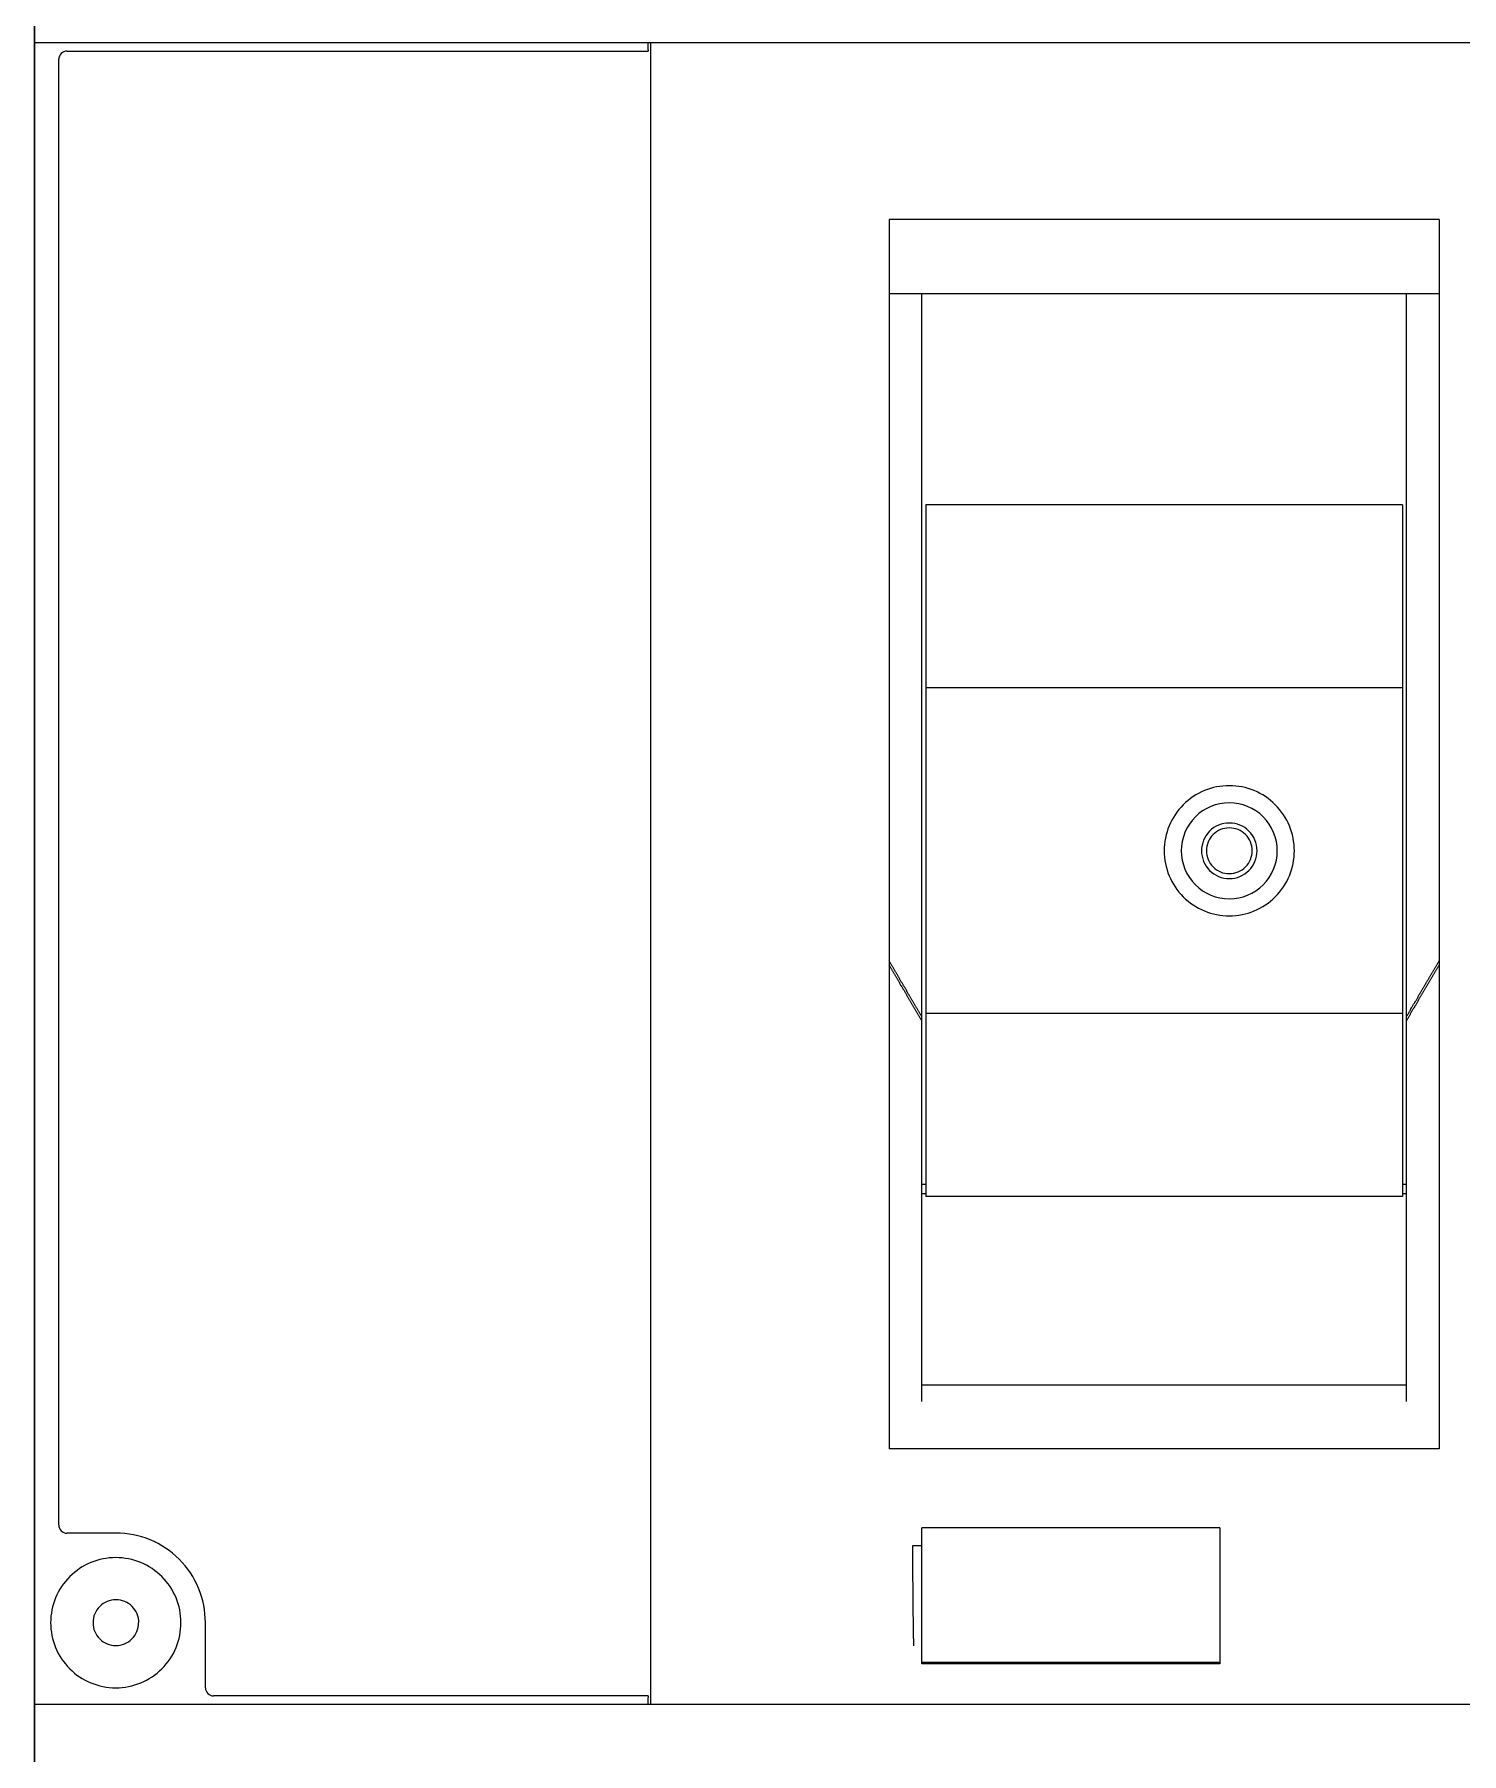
# Model space of a CAD drawing. Header units: millimetres. Extents: x 1004 to 59588, y 686 to 38112.
# Drawn here: x 44144.7 to 44232.3, y 37636.2 to 37741.8 of the extents above; entities that cross this region are included whole.
import ezdxf

# ---------------------------------------------------------------- set-up
doc = ezdxf.new("R2010")
doc.units = ezdxf.units.MM
doc.layers.add('Pilares', color=5, linetype='Continuous')

msp = doc.modelspace()

# ---------------------------------------------------------------- linework, layer by layer
at = {"layer": 'Pilares', "color": 0, "lineweight": 9}
for p, q in [((44144.67, 37787.53), (44144.67, 37541.22)), ((44144.67, 37541.22), (44144.67, 37787.53)), ((44283.38, 37741.28), (44144.67, 37741.28)), ((44182.32, 37741.28), (44182.32, 37741.26)), ((44182.32, 37741.26), (44182.32, 37741.26)), ((44182.32, 37741.26), (44182.32, 37741.24)), ((44182.32, 37741.24), (44182.32, 37741.24)), ((44182.32, 37741.24), (44182.32, 37741.22)), ((44182.32, 37741.22), (44182.33, 37741.22)), ((44182.33, 37741.22), (44182.33, 37741.2)), ((44182.33, 37741.2), (44182.33, 37741.2)), ((44182.33, 37741.2), (44182.33, 37741.18)), ((44182.33, 37741.18), (44182.33, 37741.18)), ((44182.33, 37741.18), (44182.33, 37741.15)), ((44182.33, 37741.15), (44182.33, 37741.15)), ((44182.33, 37741.15), (44182.33, 37741.14)), ((44182.33, 37741.14), (44182.33, 37741.14)), ((44182.33, 37741.14), (44182.33, 37741.13)), ((44182.33, 37741.13), (44182.33, 37741.13)), ((44182.33, 37741.13), (44182.33, 37741.11)), ((44182.52, 37639.27), (44182.52, 37741.28)), ((44146.17, 37650.28), (44146.17, 37740.28)), ((44146.67, 37740.78), (44182.35, 37740.78)), ((44182.33, 37741.11), (44182.33, 37741.08)), ((44182.33, 37741.08), (44182.33, 37741.08)), ((44182.33, 37741.08), (44182.33, 37741.05)), ((44182.33, 37741.05), (44182.33, 37741.05)), ((44182.33, 37741.05), (44182.33, 37741.04)), ((44182.33, 37741.04), (44182.34, 37741.04)), ((44182.34, 37741.04), (44182.34, 37741.01)), ((44182.34, 37741.01), (44182.34, 37741.01)), ((44182.34, 37741.01), (44182.34, 37741)), ((44182.34, 37741), (44182.34, 37741)), ((44182.34, 37741), (44182.34, 37740.99)), ((44182.34, 37740.99), (44182.34, 37740.98)), ((44182.34, 37740.98), (44182.34, 37740.94)), ((44182.34, 37740.94), (44182.34, 37740.94)), ((44182.34, 37740.94), (44182.34, 37740.91)), ((44182.34, 37740.91), (44182.34, 37740.91)), ((44182.34, 37740.91), (44182.34, 37740.87)), ((44182.34, 37740.87), (44182.35, 37740.86)), ((44182.35, 37740.86), (44182.35, 37740.84)), ((44182.35, 37740.84), (44182.35, 37740.84)), ((44182.35, 37740.84), (44182.35, 37740.84)), ((44182.35, 37740.84), (44182.35, 37740.83)), ((44182.35, 37740.83), (44182.35, 37740.8)), ((44182.35, 37740.8), (44182.35, 37740.8)), ((44182.35, 37740.8), (44182.35, 37740.78)), ((44182.35, 37740.78), (44182.35, 37740.78)), ((44182.35, 37740.78), (44182.35, 37740.78)), ((44230.9, 37730.43), (44197.15, 37730.43)), ((44197.15, 37730.43), (44197.15, 37654.96)), ((44230.9, 37730.43), (44230.9, 37654.96)), ((44197.15, 37725.9), (44230.9, 37725.9)), ((44199.15, 37657.86), (44199.15, 37725.9)), ((44228.9, 37657.86), (44228.9, 37725.9)), ((44228.65, 37712.91), (44199.39, 37712.91)), ((44199.39, 37712.91), (44199.39, 37670.44)), ((44228.65, 37712.91), (44228.65, 37670.44)), ((44228.65, 37701.68), (44199.39, 37701.68)), ((44197.17, 37684.88), (44197.15, 37684.91)), ((44197.17, 37684.62), (44197.15, 37684.66)), ((44197.19, 37684.84), (44197.17, 37684.88)), ((44197.19, 37684.59), (44197.17, 37684.62)), ((44197.21, 37684.81), (44197.19, 37684.84)), ((44197.21, 37684.55), (44197.19, 37684.59)), ((44197.23, 37684.77), (44197.21, 37684.81)), ((44197.23, 37684.52), (44197.21, 37684.55)), ((44197.25, 37684.74), (44197.23, 37684.77)), ((44197.25, 37684.48), (44197.23, 37684.52)), ((44197.27, 37684.7), (44197.25, 37684.74)), ((44197.27, 37684.45), (44197.25, 37684.48)), ((44197.29, 37684.67), (44197.27, 37684.7)), ((44197.29, 37684.41), (44197.27, 37684.45)), ((44197.31, 37684.63), (44197.29, 37684.67)), ((44197.31, 37684.38), (44197.29, 37684.41)), ((44197.33, 37684.6), (44197.31, 37684.63)), ((44197.33, 37684.35), (44197.31, 37684.38)), ((44197.35, 37684.57), (44197.33, 37684.6)), ((44197.35, 37684.31), (44197.33, 37684.35)), ((44197.37, 37684.53), (44197.35, 37684.57)), ((44197.37, 37684.28), (44197.35, 37684.31)), ((44197.39, 37684.5), (44197.37, 37684.53)), ((44197.39, 37684.24), (44197.37, 37684.28)), ((44197.41, 37684.46), (44197.39, 37684.5)), ((44197.41, 37684.21), (44197.39, 37684.24)), ((44197.43, 37684.43), (44197.41, 37684.46)), ((44197.43, 37684.17), (44197.41, 37684.21)), ((44197.45, 37684.39), (44197.43, 37684.43)), ((44197.45, 37684.14), (44197.43, 37684.17)), ((44197.47, 37684.36), (44197.45, 37684.39)), ((44197.47, 37684.1), (44197.45, 37684.14)), ((44197.49, 37684.32), (44197.47, 37684.36)), ((44197.51, 37684.29), (44197.49, 37684.32)), ((44197.53, 37684.25), (44197.51, 37684.29)), ((44197.55, 37684.22), (44197.53, 37684.25)), ((44197.57, 37684.18), (44197.55, 37684.22)), ((44197.59, 37684.15), (44197.57, 37684.18)), ((44197.61, 37684.12), (44197.59, 37684.15)), ((44197.63, 37684.08), (44197.61, 37684.12)), ((44230.42, 37684.08), (44230.46, 37684.15)), ((44230.46, 37684.15), (44230.47, 37684.18)), ((44230.47, 37684.18), (44230.5, 37684.22)), ((44230.5, 37684.22), (44230.52, 37684.25)), ((44230.52, 37684.25), (44230.54, 37684.29)), ((44230.54, 37684.29), (44230.56, 37684.32)), ((44230.56, 37684.32), (44230.58, 37684.36)), ((44230.58, 37684.36), (44230.6, 37684.39)), ((44230.58, 37684.1), (44230.6, 37684.14)), ((44230.6, 37684.39), (44230.62, 37684.43)), ((44230.6, 37684.14), (44230.62, 37684.17)), ((44230.62, 37684.43), (44230.64, 37684.46)), ((44230.62, 37684.17), (44230.64, 37684.21)), ((44230.64, 37684.46), (44230.66, 37684.5)), ((44230.64, 37684.21), (44230.66, 37684.24)), ((44230.66, 37684.5), (44230.68, 37684.53)), ((44230.66, 37684.24), (44230.68, 37684.28)), ((44230.68, 37684.53), (44230.7, 37684.57)), ((44230.68, 37684.28), (44230.7, 37684.31)), ((44230.7, 37684.57), (44230.72, 37684.6)), ((44230.7, 37684.31), (44230.72, 37684.35)), ((44230.72, 37684.6), (44230.74, 37684.63)), ((44230.72, 37684.35), (44230.74, 37684.38)), ((44230.74, 37684.63), (44230.76, 37684.67)), ((44230.74, 37684.38), (44230.76, 37684.41)), ((44230.76, 37684.67), (44230.78, 37684.7)), ((44230.76, 37684.41), (44230.78, 37684.45)), ((44230.78, 37684.7), (44230.8, 37684.74)), ((44230.78, 37684.45), (44230.8, 37684.48)), ((44230.8, 37684.74), (44230.82, 37684.77)), ((44230.8, 37684.48), (44230.82, 37684.52)), ((44230.82, 37684.77), (44230.84, 37684.81)), ((44230.82, 37684.52), (44230.84, 37684.55)), ((44230.84, 37684.81), (44230.86, 37684.84)), ((44230.84, 37684.55), (44230.86, 37684.59)), ((44230.86, 37684.84), (44230.88, 37684.88)), ((44230.86, 37684.59), (44230.88, 37684.62)), ((44230.88, 37684.88), (44230.9, 37684.91)), ((44230.88, 37684.62), (44230.9, 37684.66)), ((44197.49, 37684.07), (44197.47, 37684.1)), ((44197.51, 37684.03), (44197.49, 37684.07)), ((44197.53, 37684), (44197.51, 37684.03)), ((44197.55, 37683.96), (44197.53, 37684)), ((44197.57, 37683.93), (44197.55, 37683.96)), ((44197.59, 37683.89), (44197.57, 37683.93)), ((44197.61, 37683.86), (44197.59, 37683.89)), ((44197.63, 37683.83), (44197.61, 37683.86)), ((44197.65, 37684.05), (44197.63, 37684.08)), ((44197.65, 37683.79), (44197.63, 37683.83)), ((44197.67, 37684.01), (44197.65, 37684.05)), ((44197.67, 37683.76), (44197.65, 37683.79)), ((44197.69, 37683.98), (44197.67, 37684.01)), ((44197.69, 37683.72), (44197.67, 37683.76)), ((44197.71, 37683.94), (44197.69, 37683.98)), ((44197.71, 37683.69), (44197.69, 37683.72)), ((44197.73, 37683.91), (44197.71, 37683.94)), ((44197.73, 37683.65), (44197.71, 37683.69)), ((44197.75, 37683.87), (44197.73, 37683.91)), ((44197.75, 37683.62), (44197.73, 37683.65)), ((44197.77, 37683.84), (44197.75, 37683.87)), ((44197.77, 37683.58), (44197.75, 37683.62)), ((44197.79, 37683.8), (44197.77, 37683.84)), ((44197.79, 37683.55), (44197.77, 37683.58)), ((44197.81, 37683.77), (44197.79, 37683.8)), ((44197.81, 37683.52), (44197.79, 37683.55)), ((44197.83, 37683.73), (44197.81, 37683.77)), ((44197.83, 37683.48), (44197.81, 37683.52)), ((44197.85, 37683.7), (44197.83, 37683.73)), ((44197.85, 37683.45), (44197.83, 37683.48)), ((44197.87, 37683.66), (44197.85, 37683.7)), ((44197.87, 37683.41), (44197.85, 37683.45)), ((44197.89, 37683.63), (44197.87, 37683.66)), ((44197.9, 37683.38), (44197.87, 37683.41)), ((44197.91, 37683.6), (44197.89, 37683.63)), ((44197.91, 37683.34), (44197.9, 37683.38)), ((44197.94, 37683.56), (44197.91, 37683.6)), ((44197.94, 37683.31), (44197.91, 37683.34)), ((44197.96, 37683.53), (44197.94, 37683.56)), ((44197.96, 37683.27), (44197.94, 37683.31)), ((44197.98, 37683.49), (44197.96, 37683.53)), ((44197.98, 37683.24), (44197.96, 37683.27)), ((44198, 37683.46), (44197.98, 37683.49)), ((44198, 37683.2), (44197.98, 37683.24)), ((44198.01, 37683.42), (44198, 37683.46)), ((44198.01, 37683.17), (44198, 37683.2)), ((44198.03, 37683.39), (44198.01, 37683.42)), ((44198.04, 37683.13), (44198.01, 37683.17)), ((44198.06, 37683.35), (44198.03, 37683.39)), ((44198.06, 37683.1), (44198.04, 37683.13)), ((44198.08, 37683.32), (44198.06, 37683.35)), ((44198.08, 37683.07), (44198.06, 37683.1)), ((44198.1, 37683.29), (44198.08, 37683.32)), ((44198.1, 37683.03), (44198.08, 37683.07)), ((44198.12, 37683.25), (44198.1, 37683.29)), ((44198.14, 37683.22), (44198.12, 37683.25)), ((44198.16, 37683.18), (44198.14, 37683.22)), ((44198.18, 37683.15), (44198.16, 37683.18)), ((44198.2, 37683.11), (44198.18, 37683.15)), ((44198.22, 37683.08), (44198.2, 37683.11)), ((44198.24, 37683.04), (44198.22, 37683.08)), ((44229.81, 37683.04), (44229.83, 37683.08)), ((44229.83, 37683.08), (44229.85, 37683.11)), ((44229.85, 37683.11), (44229.87, 37683.15)), ((44229.87, 37683.15), (44229.89, 37683.18)), ((44229.89, 37683.18), (44229.91, 37683.22)), ((44229.91, 37683.22), (44229.93, 37683.25)), ((44229.93, 37683.25), (44229.95, 37683.29)), ((44229.95, 37683.29), (44229.97, 37683.32)), ((44229.95, 37683.03), (44229.97, 37683.07)), ((44229.97, 37683.32), (44229.99, 37683.35)), ((44229.97, 37683.07), (44229.99, 37683.1)), ((44229.99, 37683.35), (44230.01, 37683.39)), ((44229.99, 37683.1), (44230.01, 37683.13)), ((44230.01, 37683.39), (44230.03, 37683.42)), ((44230.01, 37683.13), (44230.03, 37683.17)), ((44230.03, 37683.42), (44230.05, 37683.46)), ((44230.03, 37683.17), (44230.05, 37683.2)), ((44230.05, 37683.46), (44230.07, 37683.49)), ((44230.05, 37683.2), (44230.07, 37683.24)), ((44230.07, 37683.49), (44230.09, 37683.53)), ((44230.07, 37683.24), (44230.09, 37683.27)), ((44230.09, 37683.53), (44230.11, 37683.56)), ((44230.09, 37683.27), (44230.11, 37683.31)), ((44230.11, 37683.56), (44230.13, 37683.6)), ((44230.11, 37683.31), (44230.13, 37683.34)), ((44230.13, 37683.6), (44230.15, 37683.63)), ((44230.13, 37683.34), (44230.15, 37683.38)), ((44230.15, 37683.63), (44230.17, 37683.66)), ((44230.15, 37683.38), (44230.17, 37683.41)), ((44230.17, 37683.66), (44230.19, 37683.7)), ((44230.17, 37683.41), (44230.19, 37683.45)), ((44230.19, 37683.7), (44230.21, 37683.73)), ((44230.19, 37683.45), (44230.21, 37683.48)), ((44230.21, 37683.73), (44230.23, 37683.77)), ((44230.21, 37683.48), (44230.23, 37683.52)), ((44230.23, 37683.77), (44230.25, 37683.8)), ((44230.23, 37683.52), (44230.25, 37683.55)), ((44230.25, 37683.8), (44230.27, 37683.84)), ((44230.25, 37683.55), (44230.27, 37683.58)), ((44230.27, 37683.84), (44230.3, 37683.87)), ((44230.27, 37683.58), (44230.3, 37683.62)), ((44230.3, 37683.87), (44230.31, 37683.91)), ((44230.3, 37683.62), (44230.31, 37683.65)), ((44230.31, 37683.91), (44230.34, 37683.94)), ((44230.31, 37683.65), (44230.34, 37683.69)), ((44230.34, 37683.94), (44230.36, 37683.98)), ((44230.34, 37683.69), (44230.36, 37683.72)), ((44230.36, 37683.98), (44230.38, 37684.01)), ((44230.36, 37683.72), (44230.38, 37683.76)), ((44230.38, 37684.01), (44230.39, 37684.05)), ((44230.38, 37683.76), (44230.39, 37683.79)), ((44230.39, 37684.05), (44230.42, 37684.08)), ((44230.39, 37683.79), (44230.42, 37683.83)), ((44230.42, 37683.83), (44230.43, 37683.86)), ((44230.43, 37683.86), (44230.46, 37683.89)), ((44230.46, 37683.89), (44230.47, 37683.93)), ((44230.47, 37683.93), (44230.5, 37683.96)), ((44230.5, 37683.96), (44230.52, 37684)), ((44230.52, 37684), (44230.54, 37684.03)), ((44230.54, 37684.03), (44230.56, 37684.07)), ((44230.56, 37684.07), (44230.58, 37684.1)), ((44198.12, 37683), (44198.1, 37683.03)), ((44198.14, 37682.96), (44198.12, 37683)), ((44198.16, 37682.93), (44198.14, 37682.96)), ((44198.18, 37682.89), (44198.16, 37682.93)), ((44198.2, 37682.86), (44198.18, 37682.89)), ((44198.22, 37682.82), (44198.2, 37682.86)), ((44198.24, 37682.79), (44198.22, 37682.82)), ((44198.26, 37683.01), (44198.24, 37683.04)), ((44198.26, 37682.75), (44198.24, 37682.79)), ((44198.28, 37682.98), (44198.26, 37683.01)), ((44198.28, 37682.72), (44198.26, 37682.75)), ((44198.3, 37682.94), (44198.28, 37682.98)), ((44198.3, 37682.68), (44198.28, 37682.72)), ((44198.32, 37682.9), (44198.3, 37682.94)), ((44198.32, 37682.65), (44198.3, 37682.68)), ((44198.34, 37682.87), (44198.32, 37682.9)), ((44198.34, 37682.62), (44198.32, 37682.65)), ((44198.36, 37682.84), (44198.34, 37682.87)), ((44198.36, 37682.58), (44198.34, 37682.62)), ((44198.38, 37682.8), (44198.36, 37682.84)), ((44198.38, 37682.55), (44198.36, 37682.58)), ((44198.4, 37682.77), (44198.38, 37682.8)), ((44198.4, 37682.51), (44198.38, 37682.55)), ((44198.42, 37682.73), (44198.4, 37682.77)), ((44198.42, 37682.48), (44198.4, 37682.51)), ((44198.44, 37682.7), (44198.42, 37682.73)), ((44198.44, 37682.44), (44198.42, 37682.48)), ((44198.46, 37682.66), (44198.44, 37682.7)), ((44198.46, 37682.41), (44198.44, 37682.44)), ((44198.48, 37682.63), (44198.46, 37682.66)), ((44198.48, 37682.37), (44198.46, 37682.41)), ((44198.5, 37682.59), (44198.48, 37682.63)), ((44198.5, 37682.34), (44198.48, 37682.37)), ((44198.52, 37682.56), (44198.5, 37682.59)), ((44198.52, 37682.31), (44198.5, 37682.34)), ((44198.54, 37682.52), (44198.52, 37682.56)), ((44198.54, 37682.27), (44198.52, 37682.31)), ((44198.56, 37682.49), (44198.54, 37682.52)), ((44198.56, 37682.24), (44198.54, 37682.27)), ((44198.58, 37682.46), (44198.56, 37682.49)), ((44198.58, 37682.2), (44198.56, 37682.24)), ((44198.6, 37682.42), (44198.58, 37682.46)), ((44198.6, 37682.17), (44198.58, 37682.2)), ((44198.62, 37682.39), (44198.6, 37682.42)), ((44198.62, 37682.13), (44198.6, 37682.17)), ((44198.64, 37682.35), (44198.62, 37682.39)), ((44198.64, 37682.1), (44198.62, 37682.13)), ((44198.66, 37682.32), (44198.64, 37682.35)), ((44198.66, 37682.06), (44198.64, 37682.1)), ((44198.68, 37682.28), (44198.66, 37682.32)), ((44198.68, 37682.03), (44198.66, 37682.06)), ((44198.7, 37682.25), (44198.68, 37682.28)), ((44198.7, 37681.99), (44198.68, 37682.03)), ((44198.72, 37682.21), (44198.7, 37682.25)), ((44198.74, 37682.18), (44198.72, 37682.21)), ((44198.76, 37682.14), (44198.74, 37682.18)), ((44198.78, 37682.11), (44198.76, 37682.14)), ((44198.8, 37682.07), (44198.78, 37682.11)), ((44198.82, 37682.04), (44198.8, 37682.07)), ((44198.85, 37682.01), (44198.82, 37682.04)), ((44198.86, 37681.97), (44198.85, 37682.01)), ((44229.18, 37681.97), (44229.22, 37682.04)), ((44229.22, 37682.04), (44229.26, 37682.11)), ((44229.26, 37682.11), (44229.28, 37682.14)), ((44229.28, 37682.14), (44229.3, 37682.18)), ((44229.3, 37682.18), (44229.32, 37682.21)), ((44229.32, 37682.21), (44229.34, 37682.25)), ((44229.34, 37682.25), (44229.36, 37682.28)), ((44229.34, 37681.99), (44229.36, 37682.03)), ((44229.36, 37682.28), (44229.39, 37682.32)), ((44229.36, 37682.03), (44229.39, 37682.06)), ((44229.39, 37682.32), (44229.41, 37682.35)), ((44229.39, 37682.06), (44229.41, 37682.1)), ((44229.41, 37682.35), (44229.42, 37682.39)), ((44229.41, 37682.1), (44229.42, 37682.13)), ((44229.42, 37682.39), (44229.45, 37682.42)), ((44229.42, 37682.13), (44229.45, 37682.17)), ((44229.45, 37682.42), (44229.47, 37682.46)), ((44229.45, 37682.17), (44229.47, 37682.2)), ((44229.47, 37682.46), (44229.49, 37682.49)), ((44229.47, 37682.2), (44229.49, 37682.24)), ((44229.49, 37682.49), (44229.51, 37682.52)), ((44229.49, 37682.24), (44229.51, 37682.27)), ((44229.51, 37682.52), (44229.53, 37682.56)), ((44229.51, 37682.27), (44229.53, 37682.31)), ((44229.53, 37682.56), (44229.55, 37682.59)), ((44229.53, 37682.31), (44229.55, 37682.34)), ((44229.55, 37682.59), (44229.57, 37682.63)), ((44229.55, 37682.34), (44229.57, 37682.37)), ((44229.57, 37682.63), (44229.59, 37682.66)), ((44229.57, 37682.37), (44229.59, 37682.41)), ((44229.59, 37682.66), (44229.61, 37682.7)), ((44229.59, 37682.41), (44229.61, 37682.44)), ((44229.61, 37682.7), (44229.63, 37682.73)), ((44229.61, 37682.44), (44229.63, 37682.48)), ((44229.63, 37682.73), (44229.65, 37682.77)), ((44229.63, 37682.48), (44229.65, 37682.51)), ((44229.65, 37682.77), (44229.67, 37682.8)), ((44229.65, 37682.51), (44229.67, 37682.55)), ((44229.67, 37682.8), (44229.69, 37682.84)), ((44229.67, 37682.55), (44229.69, 37682.58)), ((44229.69, 37682.84), (44229.71, 37682.87)), ((44229.69, 37682.58), (44229.71, 37682.62)), ((44229.71, 37682.87), (44229.73, 37682.9)), ((44229.71, 37682.62), (44229.73, 37682.65)), ((44229.73, 37682.9), (44229.75, 37682.94)), ((44229.73, 37682.65), (44229.75, 37682.68)), ((44229.75, 37682.94), (44229.77, 37682.98)), ((44229.75, 37682.68), (44229.77, 37682.72)), ((44229.77, 37682.98), (44229.79, 37683.01)), ((44229.77, 37682.72), (44229.79, 37682.75)), ((44229.79, 37683.01), (44229.81, 37683.04)), ((44229.79, 37682.75), (44229.81, 37682.79)), ((44229.81, 37682.79), (44229.83, 37682.82)), ((44229.83, 37682.82), (44229.85, 37682.86)), ((44229.85, 37682.86), (44229.87, 37682.89)), ((44229.87, 37682.89), (44229.89, 37682.93)), ((44229.89, 37682.93), (44229.91, 37682.96)), ((44229.91, 37682.96), (44229.93, 37683)), ((44229.93, 37683), (44229.95, 37683.03)), ((44198.72, 37681.96), (44198.7, 37681.99)), ((44198.74, 37681.92), (44198.72, 37681.96)), ((44198.76, 37681.89), (44198.74, 37681.92)), ((44198.78, 37681.85), (44198.76, 37681.89)), ((44198.8, 37681.82), (44198.78, 37681.85)), ((44198.82, 37681.79), (44198.8, 37681.82)), ((44198.85, 37681.75), (44198.82, 37681.79)), ((44198.86, 37681.72), (44198.85, 37681.75)), ((44198.89, 37681.94), (44198.86, 37681.97)), ((44198.89, 37681.68), (44198.86, 37681.72)), ((44198.91, 37681.9), (44198.89, 37681.94)), ((44198.91, 37681.65), (44198.89, 37681.68)), ((44198.93, 37681.87), (44198.91, 37681.9)), ((44198.93, 37681.61), (44198.91, 37681.65)), ((44198.94, 37681.83), (44198.93, 37681.87)), ((44198.94, 37681.58), (44198.93, 37681.61)), ((44198.97, 37681.8), (44198.94, 37681.83)), ((44198.97, 37681.54), (44198.94, 37681.58)), ((44198.99, 37681.76), (44198.97, 37681.8)), ((44198.99, 37681.51), (44198.97, 37681.54)), ((44199.01, 37681.73), (44198.99, 37681.76)), ((44199.01, 37681.47), (44198.99, 37681.51)), ((44199.02, 37681.69), (44199.01, 37681.73)), ((44199.02, 37681.44), (44199.01, 37681.47)), ((44199.05, 37681.66), (44199.02, 37681.69)), ((44199.05, 37681.4), (44199.02, 37681.44)), ((44199.07, 37681.62), (44199.05, 37681.66)), ((44199.07, 37681.37), (44199.05, 37681.4)), ((44199.09, 37681.59), (44199.07, 37681.62)), ((44199.09, 37681.33), (44199.07, 37681.37)), ((44199.11, 37681.56), (44199.09, 37681.59)), ((44199.11, 37681.3), (44199.09, 37681.33)), ((44199.13, 37681.52), (44199.11, 37681.56)), ((44199.13, 37681.27), (44199.11, 37681.3)), ((44199.15, 37681.49), (44199.13, 37681.52)), ((44199.15, 37681.23), (44199.13, 37681.27)), ((44228.65, 37681.68), (44199.39, 37681.68)), ((44228.9, 37681.49), (44228.92, 37681.52)), ((44228.9, 37681.23), (44228.92, 37681.27)), ((44228.92, 37681.52), (44228.94, 37681.56)), ((44228.92, 37681.27), (44228.94, 37681.3)), ((44228.94, 37681.56), (44228.96, 37681.59)), ((44228.94, 37681.3), (44228.96, 37681.33)), ((44228.96, 37681.59), (44228.98, 37681.62)), ((44228.96, 37681.33), (44228.98, 37681.37)), ((44228.98, 37681.62), (44229, 37681.66)), ((44228.98, 37681.37), (44229, 37681.4)), ((44229, 37681.66), (44229.02, 37681.69)), ((44229, 37681.4), (44229.02, 37681.44)), ((44229.02, 37681.69), (44229.04, 37681.73)), ((44229.02, 37681.44), (44229.04, 37681.47)), ((44229.04, 37681.73), (44229.06, 37681.76)), ((44229.04, 37681.47), (44229.06, 37681.51)), ((44229.06, 37681.76), (44229.08, 37681.8)), ((44229.06, 37681.51), (44229.08, 37681.54)), ((44229.08, 37681.8), (44229.1, 37681.83)), ((44229.08, 37681.54), (44229.1, 37681.58)), ((44229.1, 37681.83), (44229.12, 37681.87)), ((44229.1, 37681.58), (44229.12, 37681.61)), ((44229.12, 37681.87), (44229.14, 37681.9)), ((44229.12, 37681.61), (44229.14, 37681.65)), ((44229.14, 37681.9), (44229.18, 37681.97)), ((44229.14, 37681.65), (44229.18, 37681.72)), ((44229.18, 37681.72), (44229.2, 37681.75)), ((44229.2, 37681.75), (44229.22, 37681.79)), ((44229.22, 37681.79), (44229.24, 37681.82)), ((44229.24, 37681.82), (44229.26, 37681.85)), ((44229.26, 37681.85), (44229.28, 37681.89)), ((44229.28, 37681.89), (44229.3, 37681.92)), ((44229.3, 37681.92), (44229.32, 37681.96)), ((44229.32, 37681.96), (44229.34, 37681.99)), ((44199.15, 37671.2), (44199.39, 37671.2)), ((44199.15, 37670.63), (44199.39, 37670.63)), ((44228.65, 37670.44), (44199.39, 37670.44)), ((44228.65, 37671.2), (44228.9, 37671.2)), ((44228.65, 37670.63), (44228.9, 37670.63)), ((44228.9, 37658.87), (44199.15, 37658.87)), ((44230.9, 37654.96), (44197.15, 37654.96)), ((44149.67, 37649.77), (44146.67, 37649.77)), ((44199.15, 37641.75), (44199.15, 37650.11)), ((44217.45, 37650.11), (44199.15, 37650.11)), ((44217.45, 37650.11), (44217.45, 37641.75)), ((44199.15, 37648.99), (44198.57, 37648.99)), ((44198.57, 37648.99), (44198.57, 37648.68)), ((44198.57, 37648.68), (44198.57, 37648.62)), ((44198.57, 37648.62), (44198.57, 37648.49)), ((44198.57, 37648.49), (44198.57, 37648.43)), ((44198.57, 37648.43), (44198.57, 37648)), ((44198.57, 37648), (44198.58, 37647.93)), ((44198.58, 37647.93), (44198.58, 37647.62)), ((44198.58, 37647.62), (44198.58, 37647.56)), ((44198.58, 37647.56), (44198.58, 37647.5)), ((44198.58, 37647.5), (44198.58, 37647.44)), ((44198.58, 37647.44), (44198.58, 37647.37)), ((44198.58, 37647.37), (44198.58, 37647.13)), ((44198.58, 37647.13), (44198.58, 37647.07)), ((44198.58, 37647.07), (44198.58, 37647)), ((44198.58, 37647), (44198.58, 37646.94)), ((44198.58, 37646.94), (44198.58, 37646.82)), ((44198.58, 37646.82), (44198.59, 37646.75)), ((44198.59, 37646.75), (44198.59, 37646.69)), ((44198.59, 37646.69), (44198.59, 37646.57)), ((44198.59, 37646.57), (44198.59, 37646.51)), ((44198.59, 37646.51), (44198.59, 37646.38)), ((44198.59, 37646.38), (44198.59, 37646.32)), ((44198.59, 37646.32), (44198.59, 37646.2)), ((44198.59, 37646.2), (44198.59, 37646.13)), ((44198.59, 37646.13), (44198.59, 37646.07)), ((44198.59, 37646.07), (44198.59, 37646.01)), ((44198.59, 37646.01), (44198.59, 37645.94)), ((44198.59, 37645.94), (44198.59, 37645.89)), ((44198.59, 37645.89), (44198.59, 37645.82)), ((44198.59, 37645.82), (44198.59, 37645.76)), ((44198.59, 37645.76), (44198.59, 37645.64)), ((44198.59, 37645.64), (44198.6, 37645.58)), ((44198.6, 37645.58), (44198.6, 37645.52)), ((44198.6, 37645.52), (44198.6, 37645.45)), ((44198.6, 37645.45), (44198.6, 37645.39)), ((44198.6, 37645.39), (44198.6, 37645.32)), ((44198.6, 37645.32), (44198.6, 37645.2)), ((44198.6, 37645.2), (44198.6, 37645.14)), ((44198.6, 37645.14), (44198.6, 37645.08)), ((44198.6, 37645.08), (44198.6, 37645.02)), ((44155.17, 37640.27), (44155.17, 37644.27)), ((44198.6, 37645.02), (44198.6, 37644.96)), ((44198.6, 37644.96), (44198.6, 37644.9)), ((44198.6, 37644.9), (44198.6, 37644.83)), ((44198.6, 37644.83), (44198.6, 37644.71)), ((44198.6, 37644.71), (44198.61, 37644.58)), ((44198.61, 37644.58), (44198.61, 37644.52)), ((44198.61, 37644.52), (44198.61, 37644.46)), ((44198.61, 37644.46), (44198.61, 37644.4)), ((44198.61, 37644.4), (44198.61, 37644.27)), ((44198.61, 37644.27), (44198.61, 37644.15)), ((44198.61, 37644.15), (44198.61, 37644.09)), ((44198.61, 37644.09), (44198.61, 37643.96)), ((44198.61, 37643.96), (44198.62, 37643.84)), ((44198.62, 37643.84), (44198.62, 37643.65)), ((44198.62, 37643.65), (44198.62, 37643.59)), ((44198.62, 37643.59), (44198.62, 37643.47)), ((44198.62, 37643.47), (44198.62, 37643.4)), ((44198.62, 37643.4), (44198.62, 37643.34)), ((44198.62, 37643.34), (44198.63, 37643.28)), ((44198.63, 37643.28), (44198.63, 37643.22)), ((44198.63, 37643.22), (44198.63, 37643.15)), ((44198.63, 37643.15), (44198.63, 37643.09)), ((44198.63, 37643.09), (44198.63, 37643.03)), ((44198.63, 37643.03), (44198.63, 37642.97)), ((44198.63, 37642.97), (44198.63, 37642.9)), ((44198.63, 37642.9), (44198.63, 37642.85)), ((44217.45, 37641.83), (44199.15, 37641.83)), ((44217.45, 37641.75), (44199.15, 37641.75)), ((44182.35, 37639.78), (44155.67, 37639.78)), ((44182.35, 37639.78), (44182.35, 37639.77)), ((44144.67, 37639.27), (44283.38, 37639.27)), ((44182.33, 37639.34), (44182.32, 37639.33)), ((44182.32, 37639.33), (44182.32, 37639.31)), ((44182.32, 37639.31), (44182.32, 37639.31)), ((44182.32, 37639.31), (44182.32, 37639.29)), ((44182.32, 37639.29), (44182.32, 37639.29)), ((44182.32, 37639.29), (44182.32, 37639.27)), ((44182.34, 37639.52), (44182.33, 37639.51)), ((44182.33, 37639.51), (44182.33, 37639.51)), ((44182.33, 37639.51), (44182.33, 37639.49)), ((44182.33, 37639.49), (44182.33, 37639.47)), ((44182.33, 37639.47), (44182.33, 37639.47)), ((44182.33, 37639.47), (44182.33, 37639.43)), ((44182.33, 37639.43), (44182.33, 37639.43)), ((44182.33, 37639.43), (44182.33, 37639.41)), ((44182.33, 37639.41), (44182.33, 37639.41)), ((44182.33, 37639.41), (44182.33, 37639.4)), ((44182.33, 37639.4), (44182.33, 37639.37)), ((44182.33, 37639.37), (44182.33, 37639.37)), ((44182.33, 37639.37), (44182.33, 37639.35)), ((44182.33, 37639.35), (44182.33, 37639.35)), ((44182.33, 37639.35), (44182.33, 37639.34)), ((44182.34, 37639.69), (44182.34, 37639.65)), ((44182.34, 37639.64), (44182.34, 37639.62)), ((44182.34, 37639.62), (44182.34, 37639.61)), ((44182.34, 37639.61), (44182.34, 37639.57)), ((44182.34, 37639.57), (44182.34, 37639.57)), ((44182.34, 37639.57), (44182.34, 37639.56)), ((44182.34, 37639.56), (44182.34, 37639.55)), ((44182.34, 37639.55), (44182.34, 37639.52)), ((44182.35, 37639.77), (44182.35, 37639.77)), ((44182.35, 37639.77), (44182.35, 37639.75)), ((44182.35, 37639.75), (44182.35, 37639.75)), ((44182.35, 37639.75), (44182.35, 37639.72)), ((44182.35, 37639.71), (44182.35, 37639.71)), ((44182.35, 37639.71), (44182.35, 37639.71)), ((44182.35, 37639.71), (44182.35, 37639.69))]:
    msp.add_line(p, q, dxfattribs=at)
for centre, radius, start, end in [((44146.67, 37740.28), 0.499, 90.0054, 180.2368), ((44218.02, 37691.68), 3.99, 89.9076, 180.0924), ((44218.03, 37691.68), 3.99, 359.9076, 90.0924), ((44218.02, 37691.68), 2.94, 89.9041, 180.0959), ((44218.03, 37691.68), 2.94, 359.9122, 90.0878), ((44218.02, 37691.68), 1.7, 89.9019, 180.0981), ((44218.02, 37691.68), 1.4, 89.8937, 180.1063), ((44218.03, 37691.68), 1.7, 359.9453, 90.1259), ((44218.03, 37691.68), 1.4, 359.9464, 90.1401), ((44218.02, 37691.67), 3.99, 179.9076, 270.0924), ((44218.02, 37691.67), 2.94, 179.896, 270.104), ((44218.02, 37691.67), 1.7, 179.9019, 270.0981), ((44218.02, 37691.67), 1.4, 179.8937, 270.1063), ((44218.03, 37691.68), 1.4, 269.8599, 0.0536), ((44218.03, 37691.67), 2.94, 269.9041, 0.0959), ((44218.03, 37691.67), 1.7, 269.8741, 0.0547), ((44218.03, 37691.67), 3.99, 269.9076, 0.0924), ((44146.67, 37650.27), 0.499, 179.7632, 269.9946), ((44149.68, 37644.29), 5.49, 359.8987, 90.1013), ((44149.66, 37644.28), 3.99, 89.8952, 180.0745), ((44149.68, 37644.28), 3.99, 359.9255, 90.1048), ((44149.67, 37644.28), 1.4, 89.8075, 180.0194), ((44149.68, 37644.28), 1.4, 359.9277, 90.1589), ((44149.66, 37644.27), 3.99, 179.9017, 270.0983), ((44149.67, 37644.27), 1.4, 179.8954, 270.1046), ((44149.68, 37644.27), 3.99, 269.9017, 0.0983), ((44149.67, 37644.27), 1.4, 269.9293, 0.1571), ((44155.67, 37640.28), 0.499, 180.0535, 270.1888)]:
    msp.add_arc(centre, radius, start, end, dxfattribs=at)

doc.saveas('drawing.dxf')
